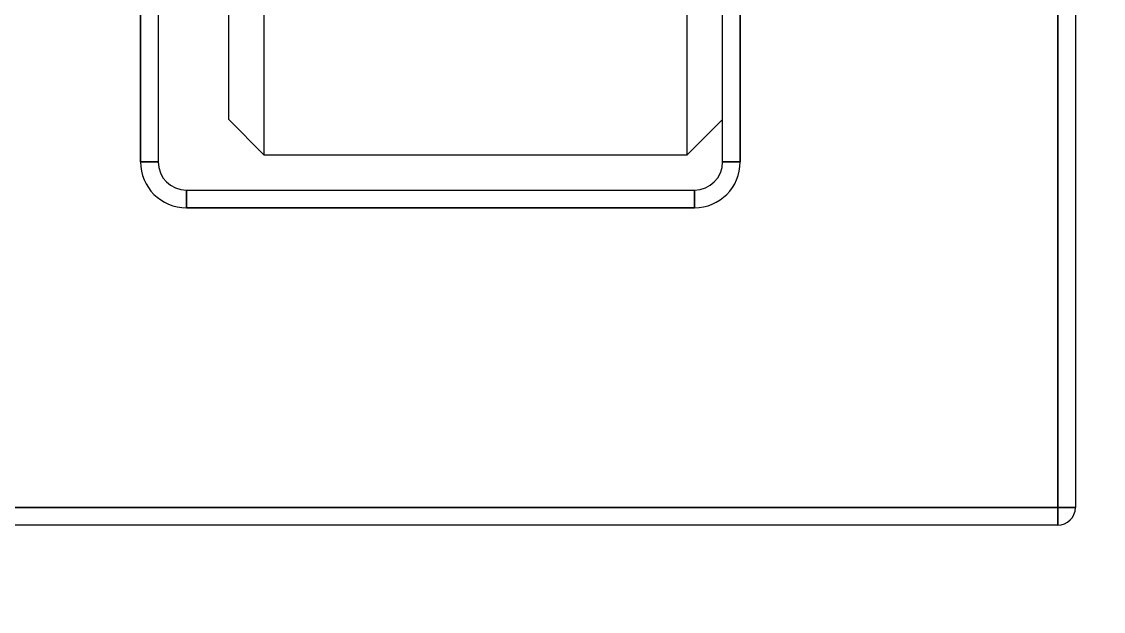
# Model space of a CAD drawing. Header units: metres. Extents: x 0 to 21025, y 0 to 14850.
# Drawn here: x 2787.41 to 2818.07, y 13659.19 to 13675.91 of the extents above; entities that cross this region are included whole.
import ezdxf

# ---------------------------------------------------------------- set-up
doc = ezdxf.new("R2010")
doc.units = ezdxf.units.M
doc.header["$LTSCALE"] = 25
doc.linetypes.add('HIDDEN2', pattern=[4.7625, 3.175, -1.5875])
doc.layers.add('SL4', color=4, linetype='Continuous')
doc.layers.add('ST1', color=7, linetype='HIDDEN2')

msp = doc.modelspace()

# ---------------------------------------------------------------- linework, layer by layer
at = {"layer": 'SL4'}
for p, q in [((2791.281, 13702.107), (2791.281, 13671.933)), ((2790.781, 13671.933), (2790.781, 13699.854)), ((2793.281, 13673.133), (2793.281, 13687.133)), ((2794.281, 13687.133), (2794.281, 13672.133)), ((2806.281, 13672.133), (2806.281, 13687.133)), ((2807.281, 13671.933), (2807.281, 13676.363)), ((2807.781, 13676.363), (2807.781, 13671.933)), ((2816.781, 13662.133), (2816.781, 13676.363)), ((2817.281, 13676.363), (2817.281, 13662.133)), ((2793.281, 13673.133), (2794.281, 13672.133)), ((2806.281, 13672.133), (2807.281, 13673.133)), ((2794.281, 13672.133), (2806.281, 13672.133)), ((2791.281, 13671.933), (2790.781, 13671.933)), ((2807.281, 13671.933), (2807.781, 13671.933)), ((2792.081, 13671.133), (2806.481, 13671.133)), ((2792.081, 13671.133), (2792.081, 13670.633)), ((2806.481, 13671.133), (2806.481, 13670.633)), ((2806.481, 13670.633), (2792.081, 13670.633)), ((2784.431, 13662.133), (2816.781, 13662.133)), ((2816.781, 13662.133), (2816.781, 13661.633)), ((2817.281, 13662.133), (2816.781, 13662.133)), ((2816.781, 13661.633), (2784.431, 13661.633))]:
    msp.add_line(p, q, dxfattribs=at)
for radius in [125, 123.91, 122.777, 119.686, 89.286]:
    msp.add_circle((2755.281, 13687.133), radius, dxfattribs=at)
for centre, radius, start, end in [((2755.281, 13687.133), 104.464, 84.34617, 70.62407), ((2755.281, 13687.133), 98.5, 84.12256, 70.84769), ((2755.281, 13687.133), 93.236, 82.04946, 72.92078), ((2755.281, 13687.133), 92.147, 81.13305, 347.48512), ((2755.281, 13687.133), 92.147, 347.48512, 73.8372), ((2755.281, 13687.133), 86.207, 285.15738, 49.81286), ((2792.081, 13671.933), 1.3, 180, 270), ((2792.081, 13671.933), 0.8, 180, 270), ((2806.481, 13671.933), 1.3, 270, 0), ((2806.481, 13671.933), 0.8, 270, 0), ((2816.781, 13662.133), 0.5, 270, 0)]:
    msp.add_arc(centre, radius, start, end, dxfattribs=at)
msp.add_open_spline([(2801.901, 13749.95), (2800.615, 13744.155), (2798.042, 13732.565), (2794.18, 13715.164), (2790.309, 13697.724), (2786.425, 13680.226), (2782.54, 13662.727), (2778.669, 13645.284), (2774.805, 13627.88), (2772.232, 13616.288), (2770.946, 13610.492)], degree=3, knots=[0, 0, 0, 0, 0.124879, 0.249755, 0.374717, 0.499956, 0.625212, 0.750198, 0.875098, 1, 1, 1, 1], dxfattribs=at)
at = {"layer": 'ST1'}
for p, q in [((2790.781, 13702.333), (2790.781, 13671.933)), ((2807.781, 13671.933), (2807.781, 13676.363)), ((2816.781, 13676.363), (2816.781, 13662.133)), ((2790.781, 13671.933), (2791.281, 13671.933)), ((2791.281, 13671.933), (2790.781, 13671.933)), ((2790.781, 13671.933), (2791.281, 13671.933)), ((2807.781, 13671.933), (2807.281, 13671.933)), ((2807.281, 13671.933), (2807.781, 13671.933)), ((2807.781, 13671.933), (2807.281, 13671.933)), ((2792.081, 13670.633), (2792.081, 13671.133)), ((2792.081, 13671.133), (2792.081, 13670.633)), ((2792.081, 13670.633), (2792.081, 13671.133)), ((2806.481, 13670.633), (2806.481, 13671.133)), ((2806.481, 13671.133), (2806.481, 13670.633)), ((2806.481, 13670.633), (2806.481, 13671.133)), ((2792.081, 13670.633), (2806.481, 13670.633)), ((2816.781, 13662.133), (2784.431, 13662.133)), ((2817.281, 13662.133), (2816.781, 13662.133)), ((2816.781, 13661.633), (2816.781, 13662.133)), ((2816.781, 13662.133), (2816.781, 13661.633)), ((2816.781, 13662.133), (2817.281, 13662.133)), ((2816.781, 13662.133), (2817.281, 13662.133)), ((2816.781, 13661.633), (2816.781, 13662.133))]:
    msp.add_line(p, q, dxfattribs=at)
for radius in [114.333, 92.131, 89.448]:
    msp.add_circle((2755.281, 13687.133), radius, dxfattribs=at)
for centre, start, end in [((2792.081, 13671.933), 180, 270), ((2792.081, 13671.933), 180, 270), ((2792.081, 13671.933), 180, 270), ((2806.481, 13671.933), 270, 0), ((2806.481, 13671.933), 270, 0), ((2806.481, 13671.933), 270, 0)]:
    msp.add_arc(centre, 1.3, start, end, dxfattribs=at)

doc.saveas('drawing.dxf')
